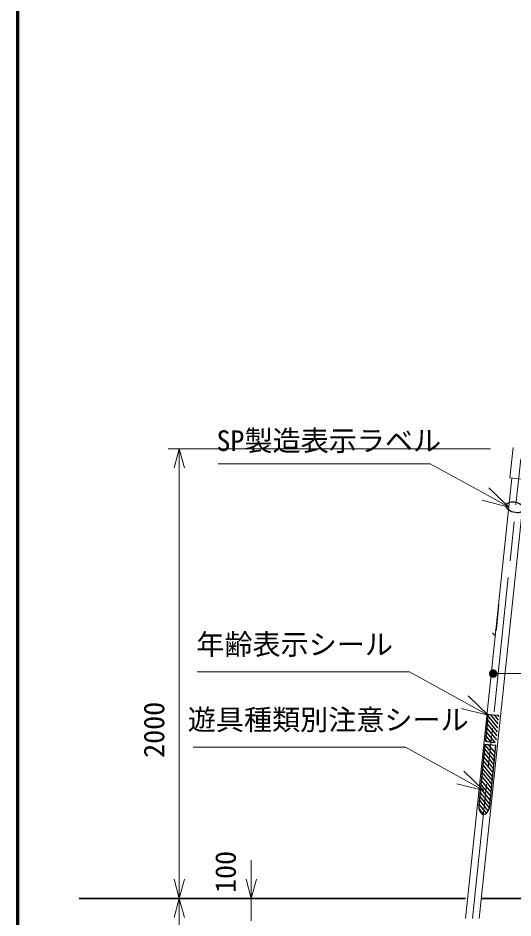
# Model space of a CAD drawing. Units: millimetres at full size, sheet at 1:50; details may follow other scales. Extents: x 750 to 20250, y 750 to 14100.
# Drawn here: x 750 to 2953, y 3421 to 7425 of the extents above; entities that cross this region are included whole.
import ezdxf
from ezdxf.enums import TextEntityAlignment as Align

# ---------------------------------------------------------------- set-up
doc = ezdxf.new("R2010")
doc.units = ezdxf.units.MM
doc.header["$LTSCALE"] = 50
doc.linetypes.add('CHAIN', pattern=[18.5, 12, -1.5, 3.5, -1.5])
for name, color, linetype, lineweight in [('D-BMK', 2, 'CHAIN', 13), ('D-STR', 1, 'Continuous', 13), ('D-STR-DIM', 7, 'Continuous', 13), ('D-STR-DIM\u3000寸法線、寸法値', 7, 'Continuous', 13), ('D-STR-GL', 1, 'Continuous', 35), ('D-STR-HTXT\u3000旗上げ', 7, 'Continuous', 13), ('D-STR\u3000構造物外形線', 1, 'Continuous', 25), ('D-TTL', 7, 'Continuous', 70)]:
    doc.layers.add(name, color=color, linetype=linetype, lineweight=lineweight)
doc.styles.add('ＭＳ ゴシック', font='')
doc.styles.get('ＭＳ ゴシック').set_extended_font_data('MS Gothic')

# ---------------------------------------------------------------- blocks, each defined once
blk = doc.blocks.new('filled_dot')
at = {"color": 0, "linetype": 'Continuous', "lineweight": -2, "const_width": 1.25}
blk.add_lwpolyline([(-0.625, 0, 1), (0.625, 0, 1)], format="xyb", close=True, dxfattribs=at)

msp = doc.modelspace()

# ---------------------------------------------------------------- linework, layer by layer
at = {"layer": 'D-BMK'}
msp.add_line((2772.33, 3419.1), (2987.22, 5463.62), dxfattribs=at)
at = {"layer": 'D-STR'}
for p, q in [((2952.8, 5514.04), (2938.66, 5379.48)), ((2742.05, 3419.1), (2947.86, 5378.51)), ((3008.03, 5372.18), (2802.62, 3419.1)), ((2938.66, 5379.48), (3017.23, 5371.22))]:
    msp.add_line(p, q, dxfattribs=at)
at = {"layer": 'D-STR-DIM'}
for p, q in [((2852.21, 5508.39), (1417.67, 5508.39)), ((1444.89, 5423.39), (1467.67, 5508.39)), ((1467.67, 5508.39), (1467.67, 3593.39)), ((1467.67, 5508.39), (1490.44, 5423.39)), ((1467.67, 5508.39), (1467.67, 5423.39)), ((1788.21, 3593.39), (1788.21, 3678.39)), ((1467.67, 3508.39), (1444.89, 3593.39)), ((1490.44, 3593.39), (1467.67, 3508.39)), ((1467.67, 3508.39), (1467.67, 3593.39)), ((1788.21, 3508.39), (1765.44, 3593.39)), ((1810.99, 3593.39), (1788.21, 3508.39)), ((1788.21, 3508.39), (1788.21, 3593.39)), ((2173.01, 3508.39), (1417.67, 3508.39)), ((2598.75, 3508.39), (1417.67, 3508.39)), ((1444.89, 3423.39), (1467.67, 3508.39)), ((1467.67, 3508.39), (1490.44, 3423.39)), ((1467.67, 3508.39), (1467.67, 3423.39)), ((2271.93, 3508.39), (1738.21, 3508.39)), ((1788.21, 3408.39), (1788.21, 3508.39)), ((1467.67, 3423.39), (1467.67, 2893.39))]:
    msp.add_line(p, q, dxfattribs=at)
at = {"layer": 'D-STR-DIM\u3000寸法線、寸法値'}
msp.add_line((2864.59, 4508.39), (3637.64, 4508.39), dxfattribs=at)
at = {"layer": 'D-STR-GL'}
for p, q in [((2741.68, 3508.39), (1021.93, 3508.39)), ((5991.68, 3508.39), (2812.01, 3508.39))]:
    msp.add_line(p, q, dxfattribs=at)
at = {"layer": 'D-STR-HTXT\u3000旗上げ'}
for p, q in [((2934.24, 5248.88), (2845.26, 5335.57)), ((2934.24, 5248.88), (2829.55, 5307.52)), ((2813.83, 5279.46), (2934.24, 5248.88)), ((2841.88, 4323.34), (2752.89, 4410.03)), ((2841.88, 4323.34), (2737.18, 4381.97)), ((2721.47, 4353.92), (2841.88, 4323.34)), ((2823.22, 3988.24), (2718.52, 4046.87)), ((2823.22, 3988.24), (2734.23, 4074.93)), ((2702.81, 4018.82), (2823.22, 3988.24))]:
    msp.add_line(p, q, dxfattribs=at)
for points in [[(2829.55, 5307.52), (2584.83, 5441.97), (1640.03, 5441.97)], [(2737.18, 4381.97), (2492.47, 4516.43), (1547.66, 4516.43)], [(2718.52, 4046.87), (2473.81, 4181.33), (1529.01, 4181.33)]]:
    msp.add_lwpolyline(points, dxfattribs=at)
at = {"layer": 'D-STR\u3000構造物外形線'}
for p, q in [((2879.5, 4706.71), (2890.34, 4816.18)), ((2874.47, 4674.49), (2861.77, 4689.99)), ((2885.86, 4321.65), (2846.05, 4325.59)), ((2887.19, 4284.38), (2854.06, 4324.8)), ((2840.58, 4321.11), (2829.74, 4211.64)), ((2881.97, 4231.61), (2837.14, 4286.29)), ((2883.71, 4249.2), (2838.88, 4303.88)), ((2885.45, 4266.79), (2840.63, 4321.46)), ((2888.93, 4301.97), (2871.65, 4323.05)), ((2873.69, 4202.26), (2833.65, 4251.11)), ((2880.22, 4214.02), (2835.39, 4268.7)), ((2838.51, 4205.75), (2830.17, 4215.92)), ((2856.1, 4204.01), (2831.91, 4233.52)), ((2834.23, 4206.17), (2874.03, 4202.23)), ((2827.5, 4193.37), (2800.84, 3924.67)), ((2869.23, 4121.72), (2825.67, 4174.88)), ((2870.98, 4139.31), (2827.41, 4192.47)), ((2875.87, 4188.59), (2827.5, 4193.37)), ((2872.72, 4156.9), (2844.19, 4191.72)), ((2849.21, 3919.87), (2875.87, 4188.59)), ((2865.74, 4086.53), (2822.18, 4139.69)), ((2867.49, 4104.12), (2823.92, 4157.29)), ((2860.51, 4033.76), (2816.94, 4086.92)), ((2862.25, 4051.35), (2818.69, 4104.51)), ((2864, 4068.94), (2820.43, 4122.1)), ((2857.01, 3998.58), (2813.45, 4051.74)), ((2858.76, 4016.17), (2815.2, 4069.33)), ((2853.52, 3963.39), (2809.96, 4016.56)), ((2855.27, 3980.99), (2811.71, 4034.15)), ((2847.76, 3911.26), (2804.72, 3963.78)), ((2850.03, 3928.21), (2806.47, 3981.37)), ((2851.78, 3945.8), (2808.21, 3998.96)), ((2834.85, 3887.58), (2801.23, 3928.6)), ((2842.69, 3897.72), (2802.98, 3946.19)), ((2822.91, 3882.43), (2801.23, 3908.88))]:
    msp.add_line(p, q, dxfattribs=at)
for centre, start, end in [((2874.53, 4707.21), 264.3444, 354.3444), ((2845.56, 4320.61), 84.3444, 174.3444), ((2885.37, 4316.67), 354.3444, 84.3444), ((2834.72, 4211.15), 174.3444, 264.3444)]:
    msp.add_arc(centre, 5, start, end, dxfattribs=at)
msp.add_ellipse((2961.22, 5248.24), major_axis=(-38.27, 9.8), ratio=0.582278, dxfattribs=at)
msp.add_ellipse((2825.02, 3922.27), major_axis=(-3.95, -39.78), ratio=0.607949, start_param=4.712389, end_param=7.8539816, dxfattribs=at)
at = {"layer": 'D-TTL'}
msp.add_lwpolyline([(750, 750), (750, 14100), (20250, 14100), (20250, 750)], close=True, dxfattribs=at)

# ---------------------------------------------------------------- block references
at = {"layer": 'D-STR-DIM\u3000寸法線、寸法値', "xscale": 15, "yscale": 15}
msp.add_blockref('filled_dot', (2864.59, 4508.39), dxfattribs=at)

# ---------------------------------------------------------------- texts
at = {"layer": 'D-STR-DIM', "style": 'ＭＳ ゴシック'}
for s, p in [('2000', (1355.17, 4258.39)), ('100', (1673.54, 3626.08))]:
    msp.add_text(s, height=91.64, rotation=90, dxfattribs=at).set_placement(p, align=Align.MIDDLE_CENTER)
at = {"layer": 'D-STR-HTXT\u3000旗上げ', "style": 'ＭＳ ゴシック'}
for s, p in [('SP製造表示ラベル', (1633.17, 5471.4)), ('年齢表示シール', (1543.56, 4565.13)), ('遊具種類別注意シール', (1505.62, 4230.04))]:
    msp.add_text(s, height=91.64, dxfattribs=at).set_placement(p, align=Align.BOTTOM_LEFT)

doc.saveas('drawing.dxf')
